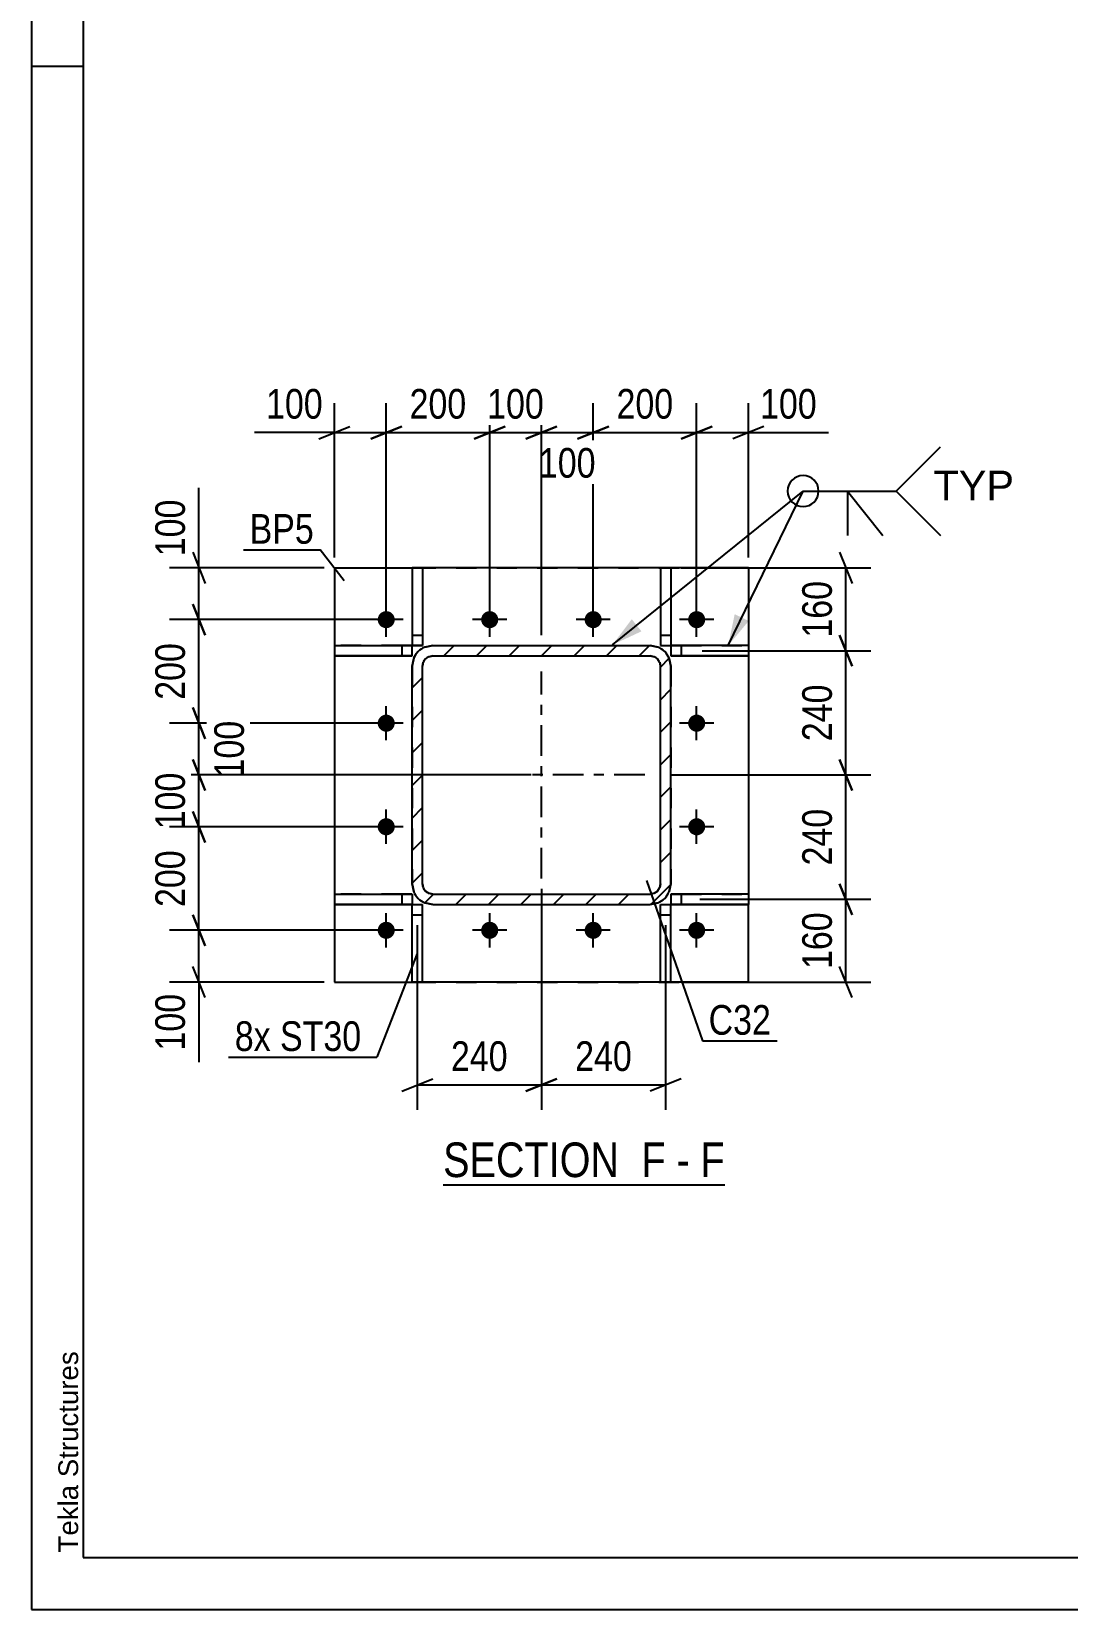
# Model space of a CAD drawing. Header units: millimetres. Extents: x -127 to 467, y -181 to 239.
# Drawn here: x -127 to -26.9, y -180.8 to -28.4 of the extents above; entities that cross this region are included whole.
import ezdxf

# ---------------------------------------------------------------- set-up
doc = ezdxf.new("R2010")
doc.units = ezdxf.units.MM
doc.linetypes.add('DXK_LINE_DOT2', pattern=[3.9198, 1.9599, -1.9599])
doc.linetypes.add('DXK_LINE_DOT3', pattern=[5.9187, 2.979, -0.9799, 0.9799, -0.9799])
doc.styles.add('Arial', font='ARIAL.TTF', dxfattribs={"height": 0.2})
doc.styles.add('Arial Narrow', font='ARIALN.TTF', dxfattribs={"height": 0.2})

# ---------------------------------------------------------------- blocks, each defined once
blk = doc.blocks.new('Unknown-339278888-1134')
at = {"color": 5, "linetype": 'Continuous'}
for p, q in [((-127.03, 239.2), (-127.03, -180.8)), ((-122.03, 234.2), (-122.03, -175.8)), ((-122.03, -31.8), (-127.03, -31.8)), ((-122.03, -175.8), (461.97, -175.8)), ((-127.03, -180.8), (466.97, -180.8))]:
    blk.add_line(p, q, dxfattribs=at)
at = {"color": 174, "linetype": 'Continuous', "style": 'Arial'}
blk.add_text('Tekla Structures', height=1.9102, rotation=90, dxfattribs=at).set_placement((-122.53, -175.3))
blk = doc.blocks.new('Unknown-339278888-11 - 2778')
at = {"color": 6, "linetype": 'Continuous'}
blk.add_line((-87.26, -139.8), (-60.05, -139.8), dxfattribs=at)
at = {"color": 0, "linetype": 'Continuous'}
for points in [[(-69.15, -139.05), (-69.15, -135.55), (-87.26, -135.55), (-87.26, -139.05)], [(-65.76, -139.05), (-65.76, -135.55), (-68.1, -135.55), (-68.1, -139.05)], [(-63.44, -139.05), (-63.44, -135.55), (-64.71, -135.55), (-64.71, -139.05)], [(-60.05, -139.05), (-60.05, -135.55), (-62.39, -135.55), (-62.39, -139.05)]]:
    blk.add_wipeout(points, dxfattribs=at)
at = {"color": 7, "linetype": 'Continuous', "style": 'Arial Narrow'}
for s, p in [('SECTION ', (-87.26, -139.05)), ('F', (-68.1, -139.05)), ('F', (-62.39, -139.05)), ('-', (-64.71, -139.05))]:
    blk.add_text(s, height=3.34, dxfattribs=at).set_placement(p)
blk = doc.blocks.new('Part-339278888-2862 - 2778')
at = {"color": 2, "linetype": 'Continuous'}
for p, q in [((-66.26, -80.22), (-66.26, -87.72)), ((-65.26, -80.22), (-66.26, -80.22)), ((-65.26, -80.22), (-65.26, -87.72)), ((-66.26, -86.72), (-65.26, -86.72)), ((-66.26, -87.72), (-65.26, -87.72)), ((-66.26, -87.72), (-65.26, -87.72))]:
    blk.add_line(p, q, dxfattribs=at)
at = {"color": 7, "linetype": 'DXK_LINE_DOT2'}
for p, q in [((-66.26, -80.22), (-65.26, -80.22)), ((-66.26, -86.72), (-65.26, -86.72)), ((-65.26, -87.72), (-65.26, -87.72))]:
    blk.add_line(p, q, dxfattribs=at)
blk = doc.blocks.new('Part-339278888-2847 - 2778')
at = {"color": 2, "linetype": 'Continuous'}
for p, q in [((-97.76, -111.72), (-97.76, -111.72)), ((-97.76, -111.72), (-91.26, -111.72)), ((-97.76, -111.72), (-97.76, -112.72)), ((-97.76, -112.72), (-91.26, -112.72)), ((-91.26, -112.72), (-97.76, -112.72)), ((-91.26, -111.72), (-90.26, -111.72)), ((-91.26, -111.72), (-91.26, -112.72)), ((-91.26, -112.72), (-90.26, -112.72)), ((-90.26, -112.72), (-91.26, -112.72)), ((-90.26, -111.72), (-90.26, -112.72))]:
    blk.add_line(p, q, dxfattribs=at)
at = {"color": 7, "linetype": 'DXK_LINE_DOT2'}
for p, q in [((-91.26, -111.72), (-97.76, -111.72)), ((-90.26, -111.72), (-91.26, -111.72)), ((-91.26, -112.72), (-91.26, -112.72)), ((-90.26, -111.72), (-90.26, -111.72)), ((-90.26, -112.72), (-90.26, -112.72)), ((-90.26, -112.72), (-90.26, -112.72))]:
    blk.add_line(p, q, dxfattribs=at)
blk = doc.blocks.new('Part-339278888-2867 - 2778')
at = {"color": 2, "linetype": 'Continuous'}
for p, q in [((-90.26, -80.22), (-90.26, -87.72)), ((-89.26, -80.22), (-90.26, -80.22)), ((-89.26, -80.22), (-89.26, -87.72)), ((-90.26, -86.72), (-89.26, -86.72)), ((-89.26, -87.72), (-90.26, -87.72)), ((-90.26, -87.72), (-89.26, -87.72))]:
    blk.add_line(p, q, dxfattribs=at)
at = {"color": 7, "linetype": 'DXK_LINE_DOT2'}
for p, q in [((-90.26, -80.22), (-89.26, -80.22)), ((-90.26, -86.72), (-89.26, -86.72)), ((-90.26, -87.72), (-90.26, -87.72))]:
    blk.add_line(p, q, dxfattribs=at)
blk = doc.blocks.new('Part-339278888-2788 - 2778')
at = {"color": 2, "linetype": 'Continuous'}
for p, q in [((-97.76, -80.22), (-90.26, -80.22)), ((-97.76, -80.22), (-97.76, -80.22)), ((-97.76, -80.22), (-97.76, -87.72)), ((-66.26, -80.22), (-89.26, -80.22)), ((-57.76, -80.22), (-65.26, -80.22)), ((-57.76, -80.22), (-57.76, -80.22)), ((-57.76, -80.22), (-57.76, -87.72)), ((-97.76, -88.72), (-97.76, -111.72)), ((-57.76, -88.72), (-57.76, -111.72)), ((-97.76, -112.72), (-97.76, -120.22)), ((-57.76, -120.22), (-57.76, -112.72)), ((-97.76, -120.22), (-90.26, -120.22)), ((-66.26, -120.22), (-89.26, -120.22)), ((-57.76, -120.22), (-65.26, -120.22))]:
    blk.add_line(p, q, dxfattribs=at)
at = {"color": 7, "linetype": 'DXK_LINE_DOT2'}
for p, q in [((-97.76, -80.22), (-57.76, -80.22)), ((-90.26, -80.22), (-89.26, -80.22)), ((-65.26, -80.22), (-66.26, -80.22)), ((-97.76, -87.72), (-97.76, -88.72)), ((-57.76, -87.72), (-57.76, -88.72)), ((-97.76, -111.72), (-97.76, -112.72)), ((-57.76, -111.72), (-57.76, -112.72)), ((-97.76, -120.22), (-57.76, -120.22)), ((-90.26, -120.22), (-89.26, -120.22)), ((-65.26, -120.22), (-66.26, -120.22))]:
    blk.add_line(p, q, dxfattribs=at)
blk = doc.blocks.new('Part-339278888-2842 - 2778')
at = {"color": 2, "linetype": 'Continuous'}
for p, q in [((-97.76, -87.72), (-97.76, -87.72)), ((-97.76, -87.72), (-91.26, -87.72)), ((-97.76, -87.72), (-97.76, -88.72)), ((-91.26, -87.72), (-90.26, -87.72)), ((-91.26, -87.72), (-91.26, -88.72)), ((-90.26, -88.72), (-90.26, -87.72)), ((-97.76, -88.72), (-91.26, -88.72)), ((-91.26, -88.72), (-97.76, -88.72)), ((-91.26, -88.72), (-90.26, -88.72)), ((-90.26, -88.72), (-91.26, -88.72)), ((-90.26, -88.72), (-90.26, -88.72))]:
    blk.add_line(p, q, dxfattribs=at)
at = {"color": 7, "linetype": 'DXK_LINE_DOT2'}
for p, q in [((-91.26, -87.72), (-97.76, -87.72)), ((-90.26, -87.72), (-91.26, -87.72)), ((-90.26, -87.72), (-90.26, -87.72)), ((-91.26, -88.72), (-91.26, -88.72))]:
    blk.add_line(p, q, dxfattribs=at)
blk = doc.blocks.new('Part-339278888-2852 - 2778')
at = {"color": 2, "linetype": 'Continuous'}
for p, q in [((-64.26, -87.72), (-65.26, -87.72)), ((-65.26, -87.72), (-65.26, -88.72)), ((-64.26, -87.72), (-64.26, -88.72)), ((-57.76, -87.72), (-64.26, -87.72)), ((-57.76, -87.72), (-57.76, -88.72)), ((-65.26, -88.72), (-64.26, -88.72)), ((-64.26, -88.72), (-65.26, -88.72)), ((-65.26, -88.72), (-65.26, -88.72)), ((-65.26, -88.72), (-65.26, -88.72)), ((-64.26, -88.72), (-57.76, -88.72)), ((-57.76, -88.72), (-64.26, -88.72)), ((-57.76, -88.72), (-57.76, -88.72))]:
    blk.add_line(p, q, dxfattribs=at)
at = {"color": 7, "linetype": 'DXK_LINE_DOT2'}
for p, q in [((-65.26, -87.72), (-64.26, -87.72)), ((-64.26, -87.72), (-57.76, -87.72)), ((-64.26, -88.72), (-64.26, -88.72)), ((-57.76, -88.72), (-57.76, -88.72))]:
    blk.add_line(p, q, dxfattribs=at)
blk = doc.blocks.new('Part-339278888-2857 - 2778')
at = {"color": 2, "linetype": 'Continuous'}
for p, q in [((-64.26, -111.72), (-65.26, -111.72)), ((-65.26, -111.72), (-65.26, -112.72)), ((-65.26, -112.72), (-64.26, -112.72)), ((-64.26, -112.72), (-65.26, -112.72)), ((-64.26, -111.72), (-64.26, -112.72)), ((-57.76, -111.72), (-64.26, -111.72)), ((-64.26, -112.72), (-57.76, -112.72)), ((-57.76, -112.72), (-64.26, -112.72)), ((-57.76, -111.72), (-57.76, -112.72)), ((-57.76, -112.72), (-57.76, -112.72))]:
    blk.add_line(p, q, dxfattribs=at)
at = {"color": 7, "linetype": 'DXK_LINE_DOT2'}
for p, q in [((-65.26, -111.72), (-64.26, -111.72)), ((-65.26, -112.72), (-65.26, -112.72)), ((-65.26, -112.72), (-65.26, -112.72)), ((-64.26, -111.72), (-57.76, -111.72)), ((-64.26, -112.72), (-64.26, -112.72)), ((-57.76, -112.72), (-57.76, -112.72))]:
    blk.add_line(p, q, dxfattribs=at)
blk = doc.blocks.new('Part-339278888-2872 - 2778')
at = {"color": 2, "linetype": 'Continuous'}
for p, q in [((-66.26, -112.72), (-65.26, -112.72)), ((-66.26, -120.22), (-66.26, -112.72)), ((-65.26, -120.22), (-65.26, -112.72)), ((-66.26, -113.72), (-65.26, -113.72)), ((-66.26, -120.22), (-65.26, -120.22))]:
    blk.add_line(p, q, dxfattribs=at)
at = {"color": 7, "linetype": 'DXK_LINE_DOT2'}
for p, q in [((-66.26, -112.72), (-65.26, -112.72)), ((-66.26, -113.72), (-65.26, -113.72)), ((-65.26, -120.22), (-66.26, -120.22))]:
    blk.add_line(p, q, dxfattribs=at)
blk = doc.blocks.new('Part-339278888-2877 - 2778')
at = {"color": 2, "linetype": 'Continuous'}
for p, q in [((-90.26, -112.72), (-89.26, -112.72)), ((-90.26, -120.22), (-90.26, -112.72)), ((-89.26, -120.22), (-89.26, -112.72)), ((-90.26, -113.72), (-89.26, -113.72)), ((-90.26, -120.22), (-89.26, -120.22))]:
    blk.add_line(p, q, dxfattribs=at)
at = {"color": 7, "linetype": 'DXK_LINE_DOT2'}
for p, q in [((-90.26, -112.72), (-89.26, -112.72)), ((-90.26, -113.72), (-89.26, -113.72)), ((-89.26, -120.22), (-90.26, -120.22))]:
    blk.add_line(p, q, dxfattribs=at)
blk = doc.blocks.new('Part-339278888-2882 - 2778')
at = {"linetype": 'Continuous'}
h = blk.add_hatch(dxfattribs=at)
h.set_pattern_fill('', scale=0.7, style=0, pattern_type=0)
h.set_pattern_definition([(45, (-65.4083, -88.9537), (-1.57154, 1.57154), [])])
h.paths.add_polyline_path([(-65.26, -89.72), (-65.41, -88.95), (-65.84, -88.3), (-66.49, -87.87), (-67.26, -87.72), (-88.26, -87.72), (-89.02, -87.87), (-89.67, -88.3), (-90.1, -88.95), (-90.26, -89.72), (-90.26, -110.72), (-90.1, -111.48), (-89.67, -112.13), (-89.02, -112.57), (-88.26, -112.72), (-67.26, -112.72), (-66.49, -112.57), (-65.84, -112.13), (-65.41, -111.48), (-65.26, -110.72)])
h.paths.add_polyline_path([(-66.33, -111.1), (-66.55, -111.43), (-66.87, -111.64), (-67.26, -111.72), (-88.26, -111.72), (-88.64, -111.64), (-88.96, -111.43), (-89.18, -111.1), (-89.26, -110.72), (-89.26, -89.72), (-89.18, -89.34), (-88.96, -89.01), (-88.64, -88.8), (-88.26, -88.72), (-67.26, -88.72), (-66.87, -88.8), (-66.55, -89.01), (-66.33, -89.34), (-66.26, -89.72), (-66.26, -110.72)])
at = {"color": 7, "linetype": 'DXK_LINE_DOT2'}
for p, q in [((-89.02, -87.87), (-88.26, -87.72)), ((-88.26, -87.72), (-67.26, -87.72)), ((-88.26, -87.72), (-88.26, -87.72)), ((-67.26, -87.72), (-67.26, -87.72)), ((-67.26, -87.72), (-66.49, -87.87)), ((-90.26, -89.72), (-90.1, -88.96)), ((-90.26, -89.72), (-90.26, -110.72)), ((-89.18, -89.34), (-89.26, -89.72)), ((-89.26, -89.72), (-89.26, -89.72)), ((-89.26, -110.72), (-89.26, -89.72)), ((-89.18, -89.34), (-89.18, -89.34)), ((-66.33, -89.34), (-66.33, -89.34)), ((-66.26, -89.72), (-66.33, -89.34)), ((-66.26, -89.72), (-66.26, -89.72)), ((-66.26, -110.72), (-66.26, -89.72)), ((-65.41, -88.96), (-65.26, -89.72)), ((-65.26, -89.72), (-65.26, -110.72)), ((-90.1, -111.48), (-90.26, -110.72)), ((-89.26, -110.72), (-89.26, -110.72)), ((-89.26, -110.72), (-89.18, -111.1)), ((-66.33, -111.1), (-66.26, -110.72)), ((-66.26, -110.72), (-66.26, -110.72)), ((-65.26, -110.72), (-65.41, -111.48)), ((-88.64, -111.64), (-88.26, -111.72)), ((-88.26, -111.72), (-88.26, -111.72)), ((-88.26, -111.72), (-67.26, -111.72)), ((-67.26, -111.72), (-66.87, -111.64)), ((-67.26, -111.72), (-67.26, -111.72))]:
    blk.add_line(p, q, dxfattribs=at)
at = {"color": 2, "linetype": 'Continuous'}
for p, q in [((-88.26, -87.72), (-89.02, -87.87)), ((-88.26, -87.72), (-67.26, -87.72)), ((-66.49, -87.87), (-67.26, -87.72)), ((-90.1, -88.95), (-90.26, -89.72)), ((-90.26, -110.72), (-90.26, -89.72)), ((-89.26, -89.72), (-89.18, -89.34)), ((-89.26, -110.72), (-89.26, -89.72)), ((-88.26, -88.72), (-88.64, -88.8)), ((-88.64, -88.8), (-88.26, -88.72)), ((-88.26, -88.72), (-88.26, -88.72)), ((-88.26, -88.72), (-67.26, -88.72)), ((-88.26, -88.72), (-67.26, -88.72)), ((-67.26, -88.72), (-67.26, -88.72)), ((-66.87, -88.8), (-67.26, -88.72)), ((-67.26, -88.72), (-66.87, -88.8)), ((-66.33, -89.34), (-66.26, -89.72)), ((-66.26, -110.72), (-66.26, -89.72)), ((-65.26, -89.72), (-65.41, -88.95)), ((-65.26, -110.72), (-65.26, -89.72)), ((-90.26, -110.72), (-90.1, -111.48)), ((-89.18, -111.1), (-89.26, -110.72)), ((-66.26, -110.72), (-66.33, -111.1)), ((-65.41, -111.48), (-65.26, -110.72)), ((-90.1, -111.49), (-90.1, -111.48)), ((-90.1, -111.49), (-90.1, -111.48)), ((-88.26, -112.72), (-89.02, -112.57)), ((-89.02, -112.57), (-88.26, -112.72)), ((-88.26, -111.72), (-88.64, -111.64)), ((-88.26, -111.72), (-67.26, -111.72)), ((-88.26, -112.72), (-67.26, -112.72)), ((-88.26, -112.72), (-88.26, -112.72)), ((-88.26, -112.72), (-67.26, -112.72)), ((-66.87, -111.64), (-67.26, -111.72)), ((-66.49, -112.57), (-67.26, -112.72)), ((-67.26, -112.72), (-66.49, -112.57)), ((-67.26, -112.72), (-67.26, -112.72)), ((-65.41, -111.48), (-65.41, -111.49)), ((-65.41, -111.48), (-65.41, -111.49))]:
    blk.add_line(p, q, dxfattribs=at)
at = {"color": 7, "linetype": 'DXK_LINE_DOT3'}
for p, q in [((-77.76, -110.22), (-77.76, -90.22)), ((-67.76, -100.22), (-87.76, -100.22))]:
    blk.add_line(p, q, dxfattribs=at)
at = {"color": 7, "linetype": 'DXK_LINE_DOT2'}
for centre, radius, start, end in [((-88.26, -89.72), 2, 112.5, 157.5), ((-67.26, -89.72), 2, 22.5, 67.5), ((-88.26, -110.72), 1, 202.5, 247.5), ((-67.26, -110.72), 1, 292.5, 337.5)]:
    blk.add_arc(centre, radius, start, end, dxfattribs=at)
at = {"color": 2, "linetype": 'Continuous'}
for centre, radius, start, end in [((-88.26, -89.72), 2, 112.5, 157.5), ((-67.26, -89.72), 2, 22.5, 67.5), ((-88.26, -89.72), 1, 112.5, 157.5), ((-88.26, -89.72), 1, 112.5, 157.5), ((-67.26, -89.72), 1, 22.5, 67.5), ((-67.26, -89.72), 1, 22.5, 67.5), ((-88.26, -110.72), 1, 202.5, 247.5), ((-67.26, -110.72), 1, 292.5, 337.5), ((-88.26, -110.72), 2, 202.5, 247.5), ((-88.26, -110.72), 2, 202.5, 247.5), ((-67.26, -110.72), 2, 292.5, 337.5), ((-67.26, -110.72), 2, 292.5, 337.5)]:
    blk.add_arc(centre, radius, start, end, dxfattribs=at)
blk = doc.blocks.new('Bolt-339278888-2883 - 2778')
at = {"linetype": 'Continuous'}
for points in [[(-92.76, -86.05), (-92.93, -86.03), (-93.09, -85.97), (-93.24, -85.89), (-93.37, -85.77), (-93.47, -85.63), (-93.54, -85.48), (-93.58, -85.31), (-93.58, -85.13), (-93.54, -84.97), (-93.47, -84.81), (-93.37, -84.67), (-93.24, -84.55), (-93.09, -84.47), (-92.93, -84.41), (-92.76, -84.4), (-92.58, -84.41), (-92.42, -84.47), (-92.27, -84.55), (-92.14, -84.67), (-92.04, -84.81), (-91.97, -84.97), (-91.94, -85.13), (-91.94, -85.31), (-91.97, -85.48), (-92.04, -85.63), (-92.14, -85.77), (-92.27, -85.89), (-92.42, -85.97), (-92.58, -86.03)], [(-82.76, -86.05), (-82.93, -86.03), (-83.09, -85.97), (-83.24, -85.89), (-83.37, -85.77), (-83.47, -85.63), (-83.54, -85.48), (-83.58, -85.31), (-83.58, -85.13), (-83.54, -84.97), (-83.47, -84.81), (-83.37, -84.67), (-83.24, -84.55), (-83.09, -84.47), (-82.93, -84.41), (-82.76, -84.4), (-82.58, -84.41), (-82.42, -84.47), (-82.27, -84.55), (-82.14, -84.67), (-82.04, -84.81), (-81.97, -84.97), (-81.94, -85.13), (-81.94, -85.31), (-81.97, -85.48), (-82.04, -85.63), (-82.14, -85.77), (-82.27, -85.89), (-82.42, -85.97), (-82.58, -86.03)], [(-72.76, -86.05), (-72.93, -86.03), (-73.09, -85.97), (-73.24, -85.89), (-73.37, -85.77), (-73.47, -85.63), (-73.54, -85.48), (-73.58, -85.31), (-73.58, -85.13), (-73.54, -84.97), (-73.47, -84.81), (-73.37, -84.67), (-73.24, -84.55), (-73.09, -84.47), (-72.93, -84.41), (-72.76, -84.4), (-72.58, -84.41), (-72.42, -84.47), (-72.27, -84.55), (-72.14, -84.67), (-72.04, -84.81), (-71.97, -84.97), (-71.94, -85.13), (-71.94, -85.31), (-71.97, -85.48), (-72.04, -85.63), (-72.14, -85.77), (-72.27, -85.89), (-72.42, -85.97), (-72.58, -86.03)], [(-62.76, -86.05), (-62.93, -86.03), (-63.09, -85.97), (-63.24, -85.89), (-63.37, -85.77), (-63.47, -85.63), (-63.54, -85.48), (-63.58, -85.31), (-63.58, -85.13), (-63.54, -84.97), (-63.47, -84.81), (-63.37, -84.67), (-63.24, -84.55), (-63.09, -84.47), (-62.93, -84.41), (-62.76, -84.4), (-62.58, -84.41), (-62.42, -84.47), (-62.27, -84.55), (-62.14, -84.67), (-62.04, -84.81), (-61.97, -84.97), (-61.94, -85.13), (-61.94, -85.31), (-61.97, -85.48), (-62.04, -85.63), (-62.14, -85.77), (-62.27, -85.89), (-62.42, -85.97), (-62.58, -86.03)], [(-92.76, -96.05), (-92.93, -96.03), (-93.09, -95.97), (-93.24, -95.89), (-93.37, -95.77), (-93.47, -95.63), (-93.54, -95.48), (-93.58, -95.31), (-93.58, -95.13), (-93.54, -94.97), (-93.47, -94.81), (-93.37, -94.67), (-93.24, -94.55), (-93.09, -94.47), (-92.93, -94.41), (-92.76, -94.4), (-92.58, -94.41), (-92.42, -94.47), (-92.27, -94.55), (-92.14, -94.67), (-92.04, -94.81), (-91.97, -94.97), (-91.94, -95.13), (-91.94, -95.31), (-91.97, -95.48), (-92.04, -95.63), (-92.14, -95.77), (-92.27, -95.89), (-92.42, -95.97), (-92.58, -96.03)], [(-62.76, -96.05), (-62.93, -96.03), (-63.09, -95.97), (-63.24, -95.89), (-63.37, -95.77), (-63.47, -95.63), (-63.54, -95.48), (-63.58, -95.31), (-63.58, -95.13), (-63.54, -94.97), (-63.47, -94.81), (-63.37, -94.67), (-63.24, -94.55), (-63.09, -94.47), (-62.93, -94.41), (-62.76, -94.4), (-62.58, -94.41), (-62.42, -94.47), (-62.27, -94.55), (-62.14, -94.67), (-62.04, -94.81), (-61.97, -94.97), (-61.94, -95.13), (-61.94, -95.31), (-61.97, -95.48), (-62.04, -95.63), (-62.14, -95.77), (-62.27, -95.89), (-62.42, -95.97), (-62.58, -96.03)], [(-92.76, -106.05), (-92.93, -106.03), (-93.09, -105.97), (-93.24, -105.89), (-93.37, -105.77), (-93.47, -105.63), (-93.54, -105.48), (-93.58, -105.31), (-93.58, -105.13), (-93.54, -104.97), (-93.47, -104.81), (-93.37, -104.67), (-93.24, -104.55), (-93.09, -104.47), (-92.93, -104.41), (-92.76, -104.4), (-92.58, -104.41), (-92.42, -104.47), (-92.27, -104.55), (-92.14, -104.67), (-92.04, -104.81), (-91.97, -104.97), (-91.94, -105.13), (-91.94, -105.31), (-91.97, -105.48), (-92.04, -105.63), (-92.14, -105.77), (-92.27, -105.89), (-92.42, -105.97), (-92.58, -106.03)], [(-62.76, -106.05), (-62.93, -106.03), (-63.09, -105.97), (-63.24, -105.89), (-63.37, -105.77), (-63.47, -105.63), (-63.54, -105.48), (-63.58, -105.31), (-63.58, -105.13), (-63.54, -104.97), (-63.47, -104.81), (-63.37, -104.67), (-63.24, -104.55), (-63.09, -104.47), (-62.93, -104.41), (-62.76, -104.4), (-62.58, -104.41), (-62.42, -104.47), (-62.27, -104.55), (-62.14, -104.67), (-62.04, -104.81), (-61.97, -104.97), (-61.94, -105.13), (-61.94, -105.31), (-61.97, -105.48), (-62.04, -105.63), (-62.14, -105.77), (-62.27, -105.89), (-62.42, -105.97), (-62.58, -106.03)], [(-92.76, -116.05), (-92.93, -116.03), (-93.09, -115.97), (-93.24, -115.89), (-93.37, -115.77), (-93.47, -115.63), (-93.54, -115.48), (-93.58, -115.31), (-93.58, -115.13), (-93.54, -114.97), (-93.47, -114.81), (-93.37, -114.67), (-93.24, -114.55), (-93.09, -114.47), (-92.93, -114.41), (-92.76, -114.4), (-92.58, -114.41), (-92.42, -114.47), (-92.27, -114.55), (-92.14, -114.67), (-92.04, -114.81), (-91.97, -114.97), (-91.94, -115.13), (-91.94, -115.31), (-91.97, -115.48), (-92.04, -115.63), (-92.14, -115.77), (-92.27, -115.89), (-92.42, -115.97), (-92.58, -116.03)], [(-82.76, -116.05), (-82.93, -116.03), (-83.09, -115.97), (-83.24, -115.89), (-83.37, -115.77), (-83.47, -115.63), (-83.54, -115.48), (-83.58, -115.31), (-83.58, -115.13), (-83.54, -114.97), (-83.47, -114.81), (-83.37, -114.67), (-83.24, -114.55), (-83.09, -114.47), (-82.93, -114.41), (-82.76, -114.4), (-82.58, -114.41), (-82.42, -114.47), (-82.27, -114.55), (-82.14, -114.67), (-82.04, -114.81), (-81.97, -114.97), (-81.94, -115.13), (-81.94, -115.31), (-81.97, -115.48), (-82.04, -115.63), (-82.14, -115.77), (-82.27, -115.89), (-82.42, -115.97), (-82.58, -116.03)], [(-72.76, -116.05), (-72.93, -116.03), (-73.09, -115.97), (-73.24, -115.89), (-73.37, -115.77), (-73.47, -115.63), (-73.54, -115.48), (-73.58, -115.31), (-73.58, -115.13), (-73.54, -114.97), (-73.47, -114.81), (-73.37, -114.67), (-73.24, -114.55), (-73.09, -114.47), (-72.93, -114.41), (-72.76, -114.4), (-72.58, -114.41), (-72.42, -114.47), (-72.27, -114.55), (-72.14, -114.67), (-72.04, -114.81), (-71.97, -114.97), (-71.94, -115.13), (-71.94, -115.31), (-71.97, -115.48), (-72.04, -115.63), (-72.14, -115.77), (-72.27, -115.89), (-72.42, -115.97), (-72.58, -116.03)], [(-62.76, -116.05), (-62.93, -116.03), (-63.09, -115.97), (-63.24, -115.89), (-63.37, -115.77), (-63.47, -115.63), (-63.54, -115.48), (-63.58, -115.31), (-63.58, -115.13), (-63.54, -114.97), (-63.47, -114.81), (-63.37, -114.67), (-63.24, -114.55), (-63.09, -114.47), (-62.93, -114.41), (-62.76, -114.4), (-62.58, -114.41), (-62.42, -114.47), (-62.27, -114.55), (-62.14, -114.67), (-62.04, -114.81), (-61.97, -114.97), (-61.94, -115.13), (-61.94, -115.31), (-61.97, -115.48), (-62.04, -115.63), (-62.14, -115.77), (-62.27, -115.89), (-62.42, -115.97), (-62.58, -116.03)]]:
    blk.add_hatch(color=1, dxfattribs=at).paths.add_polyline_path(points)
at = {"color": 1, "linetype": 'Continuous'}
for p, q in [((-92.76, -86.87), (-92.76, -83.57)), ((-82.76, -86.87), (-82.76, -83.57)), ((-72.76, -86.87), (-72.76, -83.57)), ((-62.76, -86.87), (-62.76, -83.57)), ((-91.11, -85.22), (-94.41, -85.22)), ((-81.11, -85.22), (-84.41, -85.22)), ((-71.11, -85.22), (-74.41, -85.22)), ((-61.11, -85.22), (-64.41, -85.22)), ((-92.76, -96.87), (-92.76, -93.57)), ((-62.76, -96.87), (-62.76, -93.57)), ((-91.11, -95.22), (-94.41, -95.22)), ((-61.11, -95.22), (-64.41, -95.22)), ((-92.76, -106.87), (-92.76, -103.57)), ((-62.76, -106.87), (-62.76, -103.57)), ((-91.11, -105.22), (-94.41, -105.22)), ((-61.11, -105.22), (-64.41, -105.22)), ((-92.76, -116.87), (-92.76, -113.57)), ((-82.76, -116.87), (-82.76, -113.57)), ((-72.76, -116.87), (-72.76, -113.57)), ((-62.76, -116.87), (-62.76, -113.57)), ((-91.11, -115.22), (-94.41, -115.22)), ((-81.11, -115.22), (-84.41, -115.22)), ((-71.11, -115.22), (-74.41, -115.22)), ((-61.11, -115.22), (-64.41, -115.22))]:
    blk.add_line(p, q, dxfattribs=at)
blk = doc.blocks.new('StraightDimension-339278888-8653 - 2778')
at = {"color": 7, "linetype": 'Continuous'}
for p, q in [((-48.94, -110.72), (-47.74, -113.72)), ((-62.44, -112.22), (-45.94, -112.22)), ((-48.34, -120.22), (-48.34, -112.22)), ((-47.74, -121.72), (-48.94, -118.72)), ((-64.26, -120.22), (-45.94, -120.22))]:
    blk.add_line(p, q, dxfattribs=at)
at = {"color": 0}
blk.add_wipeout([(-49.09, -112.88), (-53.29, -112.88), (-53.29, -119.56), (-49.09, -119.56)], dxfattribs=at)
at = {"color": 3, "style": 'Arial Narrow'}
blk.add_text('160', height=2.863, rotation=90.0002, dxfattribs=at).set_placement((-49.69, -118.96))
blk = doc.blocks.new('StraightDimension-339278888-8589 - 2778')
at = {"color": 7, "linetype": 'Continuous'}
for p, q in [((-92.76, -84.22), (-92.76, -64.31)), ((-82.76, -84.22), (-82.76, -64.31)), ((-94.26, -67.76), (-91.26, -66.56)), ((-81.26, -66.56), (-84.26, -67.76)), ((-92.76, -67.16), (-82.76, -67.16))]:
    blk.add_line(p, q, dxfattribs=at)
at = {"color": 0}
blk.add_wipeout([(-84.41, -66.41), (-84.41, -62.21), (-91.1, -62.21), (-91.1, -66.41)], dxfattribs=at)
at = {"color": 3, "style": 'Arial Narrow'}
blk.add_text('200', height=2.863, dxfattribs=at).set_placement((-90.5, -65.81))
blk = doc.blocks.new('StraightDimension-339278888-8326 - 2778')
at = {"color": 7, "linetype": 'Continuous'}
for p, q in [((-111.46, -83.72), (-110.26, -86.72)), ((-93.76, -85.22), (-113.71, -85.22)), ((-110.86, -95.22), (-110.86, -85.22)), ((-110.26, -96.72), (-111.46, -93.72)), ((-93.76, -95.22), (-113.71, -95.22))]:
    blk.add_line(p, q, dxfattribs=at)
at = {"color": 0}
blk.add_wipeout([(-111.61, -86.88), (-115.81, -86.88), (-115.81, -93.56), (-111.61, -93.56)], dxfattribs=at)
at = {"color": 3, "style": 'Arial Narrow'}
blk.add_text('200', height=2.863, rotation=90.0002, dxfattribs=at).set_placement((-112.21, -92.96))
blk = doc.blocks.new('StraightDimension-339278888-2932 - 2778')
at = {"color": 7, "linetype": 'Continuous'}
for p, q in [((-77.76, -111.22), (-77.76, -132.55)), ((-89.76, -114.72), (-89.76, -132.55)), ((-91.26, -130.75), (-88.26, -129.55)), ((-89.76, -130.15), (-77.76, -130.15)), ((-76.26, -129.55), (-79.26, -130.75))]:
    blk.add_line(p, q, dxfattribs=at)
at = {"color": 0}
blk.add_wipeout([(-80.41, -129.4), (-80.41, -125.2), (-87.1, -125.2), (-87.1, -129.4)], dxfattribs=at)
at = {"color": 3, "style": 'Arial Narrow'}
blk.add_text('240', height=2.863, dxfattribs=at).set_placement((-86.5, -128.8))
blk = doc.blocks.new('StraightDimension-339278888-2944 - 2778')
at = {"color": 7, "linetype": 'Continuous'}
for p, q in [((-77.76, -111.22), (-77.76, -132.55)), ((-65.76, -114.72), (-65.76, -132.55)), ((-79.26, -130.75), (-76.26, -129.55)), ((-77.76, -130.15), (-65.76, -130.15)), ((-64.26, -129.55), (-67.26, -130.75))]:
    blk.add_line(p, q, dxfattribs=at)
at = {"color": 0}
blk.add_wipeout([(-68.41, -129.4), (-68.41, -125.2), (-75.1, -125.2), (-75.1, -129.4)], dxfattribs=at)
at = {"color": 3, "style": 'Arial Narrow'}
blk.add_text('240', height=2.863, dxfattribs=at).set_placement((-74.5, -128.8))
blk = doc.blocks.new('StraightDimension-339278888-8325 - 2778')
at = {"color": 7, "linetype": 'Continuous'}
for p, q in [((-111.46, -78.72), (-110.26, -81.72)), ((-98.76, -80.22), (-113.71, -80.22)), ((-110.86, -85.22), (-110.86, -80.22)), ((-110.26, -86.72), (-111.46, -83.72)), ((-93.76, -85.22), (-113.71, -85.22))]:
    blk.add_line(p, q, dxfattribs=at)
at = {"color": 0}
blk.add_wipeout([(-111.61, -73.01), (-115.81, -73.01), (-115.81, -79.7), (-111.61, -79.7)], dxfattribs=at)
at = {"color": 7, "linetype": 'Continuous'}
blk.add_line((-110.86, -80.22), (-110.86, -72.49), dxfattribs=at)
blk.add_line((-110.86, -80.22), (-110.86, -72.49), dxfattribs=at)
at = {"color": 3, "style": 'Arial Narrow'}
blk.add_text('100', height=2.863, rotation=90.0002, dxfattribs=at).set_placement((-112.21, -79.1))
blk = doc.blocks.new('StraightDimension-339278888-8327 - 2778')
at = {"color": 7, "linetype": 'Continuous'}
for p, q in [((-111.46, -93.72), (-110.26, -96.72)), ((-93.76, -95.22), (-113.26, -95.22)), ((-110.86, -100.22), (-110.86, -95.22)), ((-110.26, -101.72), (-111.46, -98.72)), ((-78.76, -100.22), (-113.26, -100.22))]:
    blk.add_line(p, q, dxfattribs=at)
at = {"color": 0}
blk.add_wipeout([(-105.91, -94.38), (-110.11, -94.38), (-110.11, -101.06), (-105.91, -101.06)], dxfattribs=at)
at = {"color": 3, "style": 'Arial Narrow'}
blk.add_text('100', height=2.863, rotation=90.0002, dxfattribs=at).set_placement((-106.51, -100.46))
blk = doc.blocks.new('StraightDimension-339278888-8328 - 2778')
at = {"color": 7, "linetype": 'Continuous'}
for p, q in [((-111.46, -98.72), (-110.26, -101.72)), ((-78.76, -100.22), (-113.71, -100.22)), ((-110.86, -105.24), (-110.86, -100.22)), ((-110.26, -106.74), (-111.46, -103.74)), ((-93.76, -105.24), (-113.71, -105.24))]:
    blk.add_line(p, q, dxfattribs=at)
at = {"color": 0}
blk.add_wipeout([(-111.61, -99.39), (-115.81, -99.39), (-115.81, -106.07), (-111.61, -106.07)], dxfattribs=at)
at = {"color": 3, "style": 'Arial Narrow'}
blk.add_text('100', height=2.863, rotation=90.0002, dxfattribs=at).set_placement((-112.21, -105.47))
blk = doc.blocks.new('StraightDimension-339278888-8329 - 2778')
at = {"color": 7, "linetype": 'Continuous'}
for p, q in [((-111.46, -103.74), (-110.26, -106.74)), ((-93.76, -105.24), (-113.71, -105.24)), ((-110.86, -115.22), (-110.86, -105.24)), ((-110.26, -116.72), (-111.46, -113.72)), ((-93.76, -115.22), (-113.71, -115.22))]:
    blk.add_line(p, q, dxfattribs=at)
at = {"color": 0}
blk.add_wipeout([(-111.61, -106.89), (-115.81, -106.89), (-115.81, -113.57), (-111.61, -113.57)], dxfattribs=at)
at = {"color": 3, "style": 'Arial Narrow'}
blk.add_text('200', height=2.863, rotation=90.0002, dxfattribs=at).set_placement((-112.21, -112.97))
blk = doc.blocks.new('StraightDimension-339278888-8330 - 2778')
at = {"color": 7, "linetype": 'Continuous'}
for p, q in [((-111.46, -113.72), (-110.26, -116.72)), ((-93.76, -115.22), (-113.71, -115.22)), ((-110.86, -120.22), (-110.86, -115.22)), ((-110.26, -121.72), (-111.46, -118.72)), ((-98.76, -120.22), (-113.71, -120.22))]:
    blk.add_line(p, q, dxfattribs=at)
at = {"color": 0}
blk.add_wipeout([(-111.61, -120.75), (-115.81, -120.75), (-115.81, -127.43), (-111.61, -127.43)], dxfattribs=at)
at = {"color": 7, "linetype": 'Continuous'}
blk.add_line((-110.86, -120.22), (-110.86, -127.96), dxfattribs=at)
blk.add_line((-110.86, -120.22), (-110.86, -127.96), dxfattribs=at)
at = {"color": 3, "style": 'Arial Narrow'}
blk.add_text('100', height=2.863, rotation=90.0002, dxfattribs=at).set_placement((-112.21, -126.83))
blk = doc.blocks.new('StraightDimension-339278888-8585 - 2778')
at = {"color": 7, "linetype": 'Continuous'}
for p, q in [((-62.76, -84.22), (-62.76, -64.31)), ((-57.76, -79.22), (-57.76, -64.31)), ((-64.26, -67.76), (-61.26, -66.56)), ((-56.26, -66.56), (-59.26, -67.76)), ((-62.76, -67.16), (-57.76, -67.16))]:
    blk.add_line(p, q, dxfattribs=at)
at = {"color": 0}
blk.add_wipeout([(-50.55, -66.41), (-50.55, -62.21), (-57.23, -62.21), (-57.23, -66.41)], dxfattribs=at)
at = {"color": 7, "linetype": 'Continuous'}
blk.add_line((-57.76, -67.16), (-50.02, -67.16), dxfattribs=at)
blk.add_line((-57.76, -67.16), (-50.02, -67.16), dxfattribs=at)
at = {"color": 3, "style": 'Arial Narrow'}
blk.add_text('100', height=2.863, dxfattribs=at).set_placement((-56.63, -65.81))
blk = doc.blocks.new('StraightDimension-339278888-8650 - 2778')
at = {"color": 7, "linetype": 'Continuous'}
for p, q in [((-48.94, -78.72), (-47.74, -81.72)), ((-64.26, -80.22), (-45.94, -80.22)), ((-48.34, -88.22), (-48.34, -80.22)), ((-47.74, -89.72), (-48.94, -86.72)), ((-62.21, -88.22), (-45.94, -88.22))]:
    blk.add_line(p, q, dxfattribs=at)
at = {"color": 0}
blk.add_wipeout([(-49.09, -80.88), (-53.29, -80.88), (-53.29, -87.56), (-49.09, -87.56)], dxfattribs=at)
at = {"color": 3, "style": 'Arial Narrow'}
blk.add_text('160', height=2.863, rotation=90.0002, dxfattribs=at).set_placement((-49.69, -86.96))
blk = doc.blocks.new('StraightDimension-339278888-8586 - 2778')
at = {"color": 7, "linetype": 'Continuous'}
for p, q in [((-72.76, -84.22), (-72.76, -64.31)), ((-62.76, -84.22), (-62.76, -64.31)), ((-74.26, -67.76), (-71.26, -66.56)), ((-61.26, -66.56), (-64.26, -67.76)), ((-72.76, -67.16), (-62.76, -67.16))]:
    blk.add_line(p, q, dxfattribs=at)
at = {"color": 0}
blk.add_wipeout([(-64.41, -66.41), (-64.41, -62.21), (-71.1, -62.21), (-71.1, -66.41)], dxfattribs=at)
at = {"color": 3, "style": 'Arial Narrow'}
blk.add_text('200', height=2.863, dxfattribs=at).set_placement((-70.5, -65.81))
blk = doc.blocks.new('StraightDimension-339278888-8651 - 2778')
at = {"color": 7, "linetype": 'Continuous'}
for p, q in [((-48.94, -86.72), (-47.74, -89.72)), ((-62.21, -88.22), (-45.94, -88.22)), ((-48.34, -100.22), (-48.34, -88.22)), ((-47.74, -101.72), (-48.94, -98.72)), ((-65.26, -100.22), (-45.94, -100.22))]:
    blk.add_line(p, q, dxfattribs=at)
at = {"color": 0}
blk.add_wipeout([(-49.09, -90.88), (-53.29, -90.88), (-53.29, -97.56), (-49.09, -97.56)], dxfattribs=at)
at = {"color": 3, "style": 'Arial Narrow'}
blk.add_text('240', height=2.863, rotation=90.0002, dxfattribs=at).set_placement((-49.69, -96.96))
blk = doc.blocks.new('StraightDimension-339278888-8587 - 2778')
at = {"color": 7, "linetype": 'Continuous'}
for p, q in [((-77.76, -86.72), (-77.76, -64.76)), ((-72.76, -84.22), (-72.76, -64.76)), ((-79.26, -67.76), (-76.26, -66.56)), ((-71.26, -66.56), (-74.26, -67.76)), ((-77.76, -67.16), (-72.76, -67.16))]:
    blk.add_line(p, q, dxfattribs=at)
at = {"color": 0}
blk.add_wipeout([(-71.91, -72.11), (-71.91, -67.91), (-78.6, -67.91), (-78.6, -72.11)], dxfattribs=at)
at = {"color": 3, "style": 'Arial Narrow'}
blk.add_text('100', height=2.863, dxfattribs=at).set_placement((-78, -71.51))
blk = doc.blocks.new('StraightDimension-339278888-8652 - 2778')
at = {"color": 7, "linetype": 'Continuous'}
for p, q in [((-48.94, -98.72), (-47.74, -101.72)), ((-65.26, -100.22), (-45.94, -100.22)), ((-48.34, -112.22), (-48.34, -100.22)), ((-47.74, -113.72), (-48.94, -110.72)), ((-62.44, -112.22), (-45.94, -112.22))]:
    blk.add_line(p, q, dxfattribs=at)
at = {"color": 0}
blk.add_wipeout([(-49.09, -102.88), (-53.29, -102.88), (-53.29, -109.56), (-49.09, -109.56)], dxfattribs=at)
at = {"color": 3, "style": 'Arial Narrow'}
blk.add_text('240', height=2.863, rotation=90.0002, dxfattribs=at).set_placement((-49.69, -108.96))
blk = doc.blocks.new('StraightDimension-339278888-8588 - 2778')
at = {"color": 7, "linetype": 'Continuous'}
for p, q in [((-82.76, -84.22), (-82.76, -64.31)), ((-77.76, -86.72), (-77.76, -64.31)), ((-84.26, -67.76), (-81.26, -66.56)), ((-76.26, -66.56), (-79.26, -67.76)), ((-82.76, -67.16), (-77.76, -67.16))]:
    blk.add_line(p, q, dxfattribs=at)
at = {"color": 0}
blk.add_wipeout([(-76.91, -66.41), (-76.91, -62.21), (-83.6, -62.21), (-83.6, -66.41)], dxfattribs=at)
at = {"color": 3, "style": 'Arial Narrow'}
blk.add_text('100', height=2.863, dxfattribs=at).set_placement((-83, -65.81))
blk = doc.blocks.new('StraightDimension-339278888-8590 - 2778')
at = {"color": 7, "linetype": 'Continuous'}
for p, q in [((-97.76, -79.22), (-97.76, -64.31)), ((-92.76, -84.22), (-92.76, -64.31)), ((-99.26, -67.76), (-96.26, -66.56)), ((-91.26, -66.56), (-94.26, -67.76)), ((-97.76, -67.16), (-92.76, -67.16))]:
    blk.add_line(p, q, dxfattribs=at)
at = {"color": 0}
blk.add_wipeout([(-98.28, -66.41), (-98.28, -62.21), (-104.97, -62.21), (-104.97, -66.41)], dxfattribs=at)
at = {"color": 7, "linetype": 'Continuous'}
blk.add_line((-97.76, -67.16), (-105.49, -67.16), dxfattribs=at)
blk.add_line((-97.76, -67.16), (-105.49, -67.16), dxfattribs=at)
at = {"color": 3, "style": 'Arial Narrow'}
blk.add_text('100', height=2.863, dxfattribs=at).set_placement((-104.37, -65.81))
blk = doc.blocks.new('Mark-339278888-2878 - 2778')
at = {"color": 0}
blk.add_wipeout([(-55.57, -125.3), (-55.57, -122.3), (-61.6, -122.3), (-61.6, -125.3)], dxfattribs=at)
blk.add_wipeout([(-55.57, -125.3), (-55.57, -122.3), (-61.6, -122.3), (-61.6, -125.3)], dxfattribs=at)
at = {"color": 30, "linetype": 'Continuous'}
for p, q in [((-67.62, -110.41), (-62.2, -125.9)), ((-62.2, -125.9), (-54.97, -125.9))]:
    blk.add_line(p, q, dxfattribs=at)
at = {"color": 3, "style": 'Arial Narrow'}
blk.add_text('C32', height=2.863, dxfattribs=at).set_placement((-61.6, -125.3))
blk = doc.blocks.new('Mark-339278888-2784 - 2778')
at = {"color": 0}
blk.add_wipeout([(-99.75, -77.89), (-99.75, -74.89), (-105.96, -74.89), (-105.96, -77.89)], dxfattribs=at)
blk.add_wipeout([(-99.75, -77.89), (-99.75, -74.89), (-105.96, -74.89), (-105.96, -77.89)], dxfattribs=at)
at = {"color": 30, "linetype": 'Continuous'}
for p in [(-106.56, -78.49), (-96.82, -81.47)]:
    blk.add_line(p, (-99.15, -78.49), dxfattribs=at)
at = {"color": 3, "style": 'Arial Narrow'}
blk.add_text('BP5', height=2.863, dxfattribs=at).set_placement((-105.96, -77.89))
blk = doc.blocks.new('MarkSet-339278888-3127 - 2778')
at = {"color": 30, "linetype": 'Continuous'}
blk.add_line((-89.76, -117.45), (-93.66, -127.47), dxfattribs=at)
at = {"color": 0}
for points in [[(-103.92, -126.87), (-103.92, -123.87), (-107.39, -123.87), (-107.39, -126.87)], [(-95.16, -126.87), (-95.16, -123.87), (-103.02, -123.87), (-103.02, -126.87)]]:
    blk.add_wipeout(points, dxfattribs=at)
for points in [[(-103.92, -126.87), (-103.92, -123.87), (-107.39, -123.87), (-107.39, -126.87)], [(-95.16, -126.87), (-95.16, -123.87), (-103.02, -123.87), (-103.02, -126.87)]]:
    blk.add_wipeout(points, dxfattribs=at)
at = {"color": 30, "linetype": 'Continuous'}
blk.add_line((-107.99, -127.47), (-93.66, -127.47), dxfattribs=at)
at = {"color": 3, "style": 'Arial Narrow'}
for s, p in [('8x', (-107.39, -126.87)), ('ST30', (-103.02, -126.87))]:
    blk.add_text(s, height=2.863, dxfattribs=at).set_placement(p)
blk = doc.blocks.new('WeldMark-339278888-15546 - 2778')
at = {"linetype": 'Continuous'}
for points in [[(-68.09, -86.35), (-70.89, -87.65), (-69.03, -85.18)], [(-57.73, -85.35), (-59.71, -87.72), (-59.08, -84.69)], [(-57.73, -85.35), (-59.71, -87.72), (-59.08, -84.69)]]:
    blk.add_hatch(color=30, dxfattribs=at).paths.add_polyline_path(points)
at = {"color": 30, "linetype": 'Continuous'}
for p, q in [((-70.89, -87.65), (-52.47, -72.8)), ((-59.71, -87.72), (-52.47, -72.8)), ((-59.71, -87.72), (-52.47, -72.8)), ((-52.47, -72.8), (-43.47, -72.8))]:
    blk.add_line(p, q, dxfattribs=at)
at = {"color": 3, "linetype": 'Continuous'}
for q in [(-44.76, -77.09), (-48.19, -77.09)]:
    blk.add_line((-48.19, -72.8), q, dxfattribs=at)
for start, end in [(90, 270), (270, 90)]:
    blk.add_arc((-52.47, -72.8), 1.5, start, end, dxfattribs=at)
at = {"color": 0, "linetype": 'Continuous'}
blk.add_wipeout([(-32.1, -73.7), (-32.1, -70.7), (-39.87, -70.7), (-39.87, -73.7)], dxfattribs=at)
blk.add_wipeout([(-32.1, -73.7), (-32.1, -70.7), (-39.87, -70.7), (-39.87, -73.7)], dxfattribs=at)
at = {"color": 3, "linetype": 'Continuous'}
for q in [(-39.19, -68.52), (-39.19, -77.09)]:
    blk.add_line((-43.47, -72.8), q, dxfattribs=at)
at = {"color": 3, "linetype": 'Continuous', "style": 'Arial'}
blk.add_text('TYP', height=2.865, dxfattribs=at).set_placement((-39.87, -73.7))

msp = doc.modelspace()

# ---------------------------------------------------------------- block references
for name in ['Unknown-339278888-1134', 'Part-339278888-2788 - 2778', 'Part-339278888-2867 - 2778', 'Part-339278888-2862 - 2778', 'Bolt-339278888-2883 - 2778', 'Part-339278888-2842 - 2778', 'Part-339278888-2882 - 2778', 'Part-339278888-2852 - 2778', 'Part-339278888-2847 - 2778', 'Part-339278888-2877 - 2778', 'Part-339278888-2872 - 2778', 'Part-339278888-2857 - 2778']:
    msp.add_blockref(name, (0, 0))

# ---------------------------------------------------------------- next in the draw order: block references
for name in ['StraightDimension-339278888-8589 - 2778', 'StraightDimension-339278888-8585 - 2778', 'StraightDimension-339278888-2932 - 2778', 'StraightDimension-339278888-8653 - 2778', 'Unknown-339278888-11 - 2778']:
    msp.add_blockref(name, (0, 0))

# ---------------------------------------------------------------- next in the draw order: block references
for name in ['StraightDimension-339278888-8650 - 2778', 'StraightDimension-339278888-8326 - 2778', 'StraightDimension-339278888-2944 - 2778']:
    msp.add_blockref(name, (0, 0))

# ---------------------------------------------------------------- next in the draw order: block references
for name in ['StraightDimension-339278888-8586 - 2778', 'StraightDimension-339278888-8325 - 2778', 'StraightDimension-339278888-8651 - 2778', 'StraightDimension-339278888-8327 - 2778']:
    msp.add_blockref(name, (0, 0))

# ---------------------------------------------------------------- next in the draw order: block references
for name in ['StraightDimension-339278888-8590 - 2778', 'StraightDimension-339278888-8587 - 2778', 'StraightDimension-339278888-8328 - 2778', 'StraightDimension-339278888-8652 - 2778']:
    msp.add_blockref(name, (0, 0))

# ---------------------------------------------------------------- next in the draw order: block references
for name in ['StraightDimension-339278888-8588 - 2778', 'WeldMark-339278888-15546 - 2778', 'Mark-339278888-2784 - 2778', 'StraightDimension-339278888-8329 - 2778', 'Mark-339278888-2878 - 2778']:
    msp.add_blockref(name, (0, 0))

# ---------------------------------------------------------------- next in the draw order: block references
msp.add_blockref('StraightDimension-339278888-8330 - 2778', (0, 0))

# ---------------------------------------------------------------- next in the draw order: block references
msp.add_blockref('MarkSet-339278888-3127 - 2778', (0, 0))

doc.saveas('drawing.dxf')
